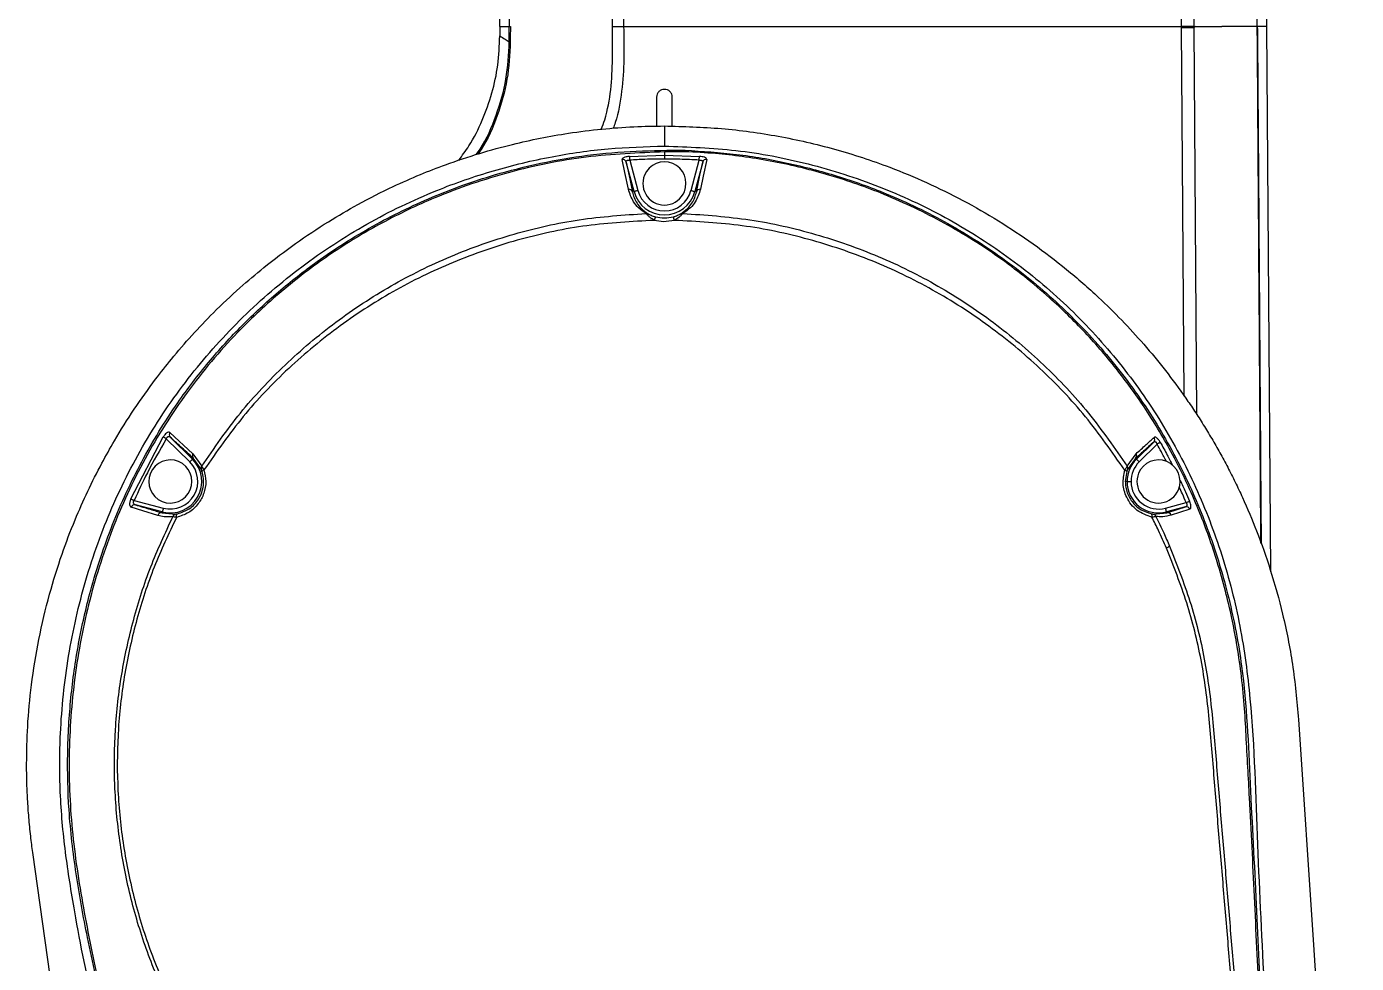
# Model space of a CAD drawing. Header units: millimetres. Extents: x 126 to 938, y 244 to 707.
# Drawn here: x 841.81 to 850.29, y 311.42 to 317.39 of the extents above; entities that cross this region are included whole.
import ezdxf

# ---------------------------------------------------------------- set-up
doc = ezdxf.new("R2010")
doc.units = ezdxf.units.MM

msp = doc.modelspace()

# ---------------------------------------------------------------- linework, layer by layer
at = {"color": 7, "linetype": 'Continuous', "lineweight": 25}
for p, q in [((844.8303, 317.3901), (844.8303, 322.2901)), ((844.8919, 317.3901), (844.8919, 322.2901)), ((849.1778, 317.3901), (849.1778, 322.2901)), ((849.2547, 322.2901), (849.2547, 317.3901)), ((849.6602, 317.3901), (849.6602, 318.6062)), ((849.7218, 317.3901), (849.7218, 318.4901)), ((844.8303, 317.3901), (844.8919, 317.3901)), ((844.8303, 317.3901), (844.8303, 317.3308)), ((844.8919, 317.3901), (844.8971, 317.3901)), ((844.8971, 317.3901), (844.8981, 317.3901)), ((844.8981, 317.3901), (844.8976, 317.319)), ((845.5832, 317.3901), (845.6204, 317.3901)), ((845.6204, 317.3901), (849.1778, 317.3901)), ((849.1778, 317.383), (849.1778, 317.3901)), ((849.2547, 317.3901), (849.1778, 317.3901)), ((849.2546, 317.3832), (849.2725, 314.9197)), ((849.2653, 317.3901), (849.3038, 317.3901)), ((849.3038, 317.3901), (849.3728, 317.3901)), ((849.3728, 317.3901), (849.4349, 317.3901)), ((849.7218, 317.3901), (849.6602, 317.3901)), ((849.7467, 313.9135), (849.7218, 317.3901)), ((845.8303, 316.9401), (845.8303, 316.7553)), ((845.9303, 316.7542), (845.9303, 316.9401)), ((845.8803, 316.7565), (845.8803, 316.6282)), ((845.6574, 316.5627), (845.8803, 316.5695)), ((845.8803, 316.5912), (845.8803, 316.5695)), ((845.8803, 316.5695), (846.1032, 316.5626)), ((845.8803, 316.5695), (845.8803, 316.5457)), ((845.6867, 316.3382), (845.6363, 316.5265)), ((845.6588, 316.539), (845.7109, 316.3447)), ((846.0498, 316.3447), (846.1018, 316.5389)), ((846.1243, 316.5263), (846.0739, 316.3382)), ((845.6766, 316.3355), (845.6867, 316.3382)), ((846.0841, 316.3355), (846.0739, 316.3382)), ((842.7275, 314.8029), (842.8745, 314.6669)), ((842.4786, 314.3788), (842.6852, 314.7742)), ((842.8538, 314.6147), (842.7048, 314.7624)), ((842.7295, 314.7731), (842.8714, 314.6325)), ((848.8892, 314.6325), (848.9994, 314.7417)), ((849.0212, 314.7281), (848.9068, 314.6147)), ((842.8769, 314.638), (842.8714, 314.6325)), ((842.8745, 314.6669), (842.9302, 314.5874)), ((842.9272, 314.5677), (842.8769, 314.638)), ((848.8304, 314.587), (848.8871, 314.6667)), ((848.8842, 314.6375), (848.8331, 314.5668)), ((848.8842, 314.6375), (848.8892, 314.6325)), ((848.8281, 314.553), (848.8183, 314.4901)), ((848.8299, 314.4901), (848.8183, 314.4901)), ((848.8299, 314.4901), (848.8549, 314.4901)), ((842.4993, 314.3695), (842.6857, 314.3205)), ((842.6793, 314.2963), (842.5077, 314.3415)), ((842.6776, 314.29), (842.6793, 314.2963)), ((842.6776, 314.29), (842.7637, 314.2824)), ((848.9955, 314.2827), (849.0828, 314.2908)), ((849.075, 314.3205), (849.207, 314.3552)), ((849.2019, 314.328), (849.0813, 314.2963)), ((849.0828, 314.2908), (849.0813, 314.2963)), ((849.9227, 312.9728), (850.0179, 311.5358)), ((842.5328, 307.2909), (841.8535, 312.1242))]:
    msp.add_line(p, q, dxfattribs=at)
at = {"color": 7, "linetype": 'Continuous', "lineweight": 25, "flags": 128}
for points in [[(845.6205, 322.2901), (845.6204, 319.5461), (845.6204, 317.3901)], [(844.8914, 317.3203), (844.8915, 317.3594), (844.8915, 317.3901)], [(845.5491, 317.3901), (845.5648, 317.3901), (845.5832, 317.3901)], [(849.2546, 317.3832), (849.2391, 317.3831), (849.2202, 317.3831), (849.1993, 317.383), (849.1778, 317.383)], [(849.1942, 315.0341), (849.1858, 316.2326), (849.1778, 317.383)], [(849.6601, 317.3901), (849.62, 317.3901), (849.5671, 317.3901), (849.4349, 317.3901)], [(845.6508, 316.3528), (845.6282, 316.4598), (845.6104, 316.5438)], [(845.6363, 316.5265), (845.6588, 316.4196), (845.6766, 316.3355)], [(846.0841, 316.3355), (846.1066, 316.4424), (846.1243, 316.5263)], [(846.1502, 316.5436), (846.1276, 316.4368), (846.1098, 316.3528)], [(845.7109, 316.3447), (845.7062, 316.3435), (845.7017, 316.3423), (845.6976, 316.3411), (845.6939, 316.3402), (845.6909, 316.3394), (845.6887, 316.3388), (845.6873, 316.3384), (845.6867, 316.3382)], [(846.0498, 316.3447), (846.0544, 316.3435), (846.0589, 316.3423), (846.063, 316.3411), (846.0667, 316.3402), (846.0697, 316.3394), (846.072, 316.3388), (846.0734, 316.3384), (846.0739, 316.3382)], [(842.7048, 314.7624), (842.7017, 314.7642), (842.6987, 314.7661), (842.6958, 314.7678), (842.6931, 314.7694), (842.6906, 314.7709), (842.6884, 314.7722), (842.6866, 314.7733), (842.6852, 314.7742)], [(849.0415, 314.7397), (849.0401, 314.7389), (849.0383, 314.7378), (849.0361, 314.7366), (849.0336, 314.7351), (849.0307, 314.7335), (849.0277, 314.7318), (849.0245, 314.7299), (849.0212, 314.7281)], [(842.4786, 314.3788), (842.4802, 314.3781), (842.4822, 314.3772), (842.4844, 314.3762), (842.487, 314.375), (842.4899, 314.3737), (842.4929, 314.3724), (842.4961, 314.371), (842.4993, 314.3695)], [(849.207, 314.3552), (849.2104, 314.3567), (849.2138, 314.3581), (849.217, 314.3595), (849.22, 314.3608), (849.2227, 314.362), (849.225, 314.363), (849.2269, 314.3638), (849.2284, 314.3644)], [(842.6504, 314.2743), (842.5551, 314.3035), (842.4805, 314.3263)], [(842.77, 314.2616), (842.7696, 314.2659), (842.7695, 314.2699), (842.7698, 314.2737), (842.7705, 314.2771), (842.7715, 314.2799), (842.7728, 314.2821), (842.7744, 314.2837), (842.7762, 314.2846)], [(848.982, 314.2851), (848.9837, 314.2842), (848.9853, 314.2827), (848.9866, 314.2804), (848.9875, 314.2776), (848.9882, 314.2742), (848.9884, 314.2705), (848.9883, 314.2665), (848.9879, 314.2622)], [(849.0828, 314.2908), (849.1495, 314.3116), (849.2019, 314.328)], [(849.2298, 314.3128), (849.1631, 314.292), (849.1107, 314.2756)], [(850.0179, 311.5358), (850.0353, 311.2727), (850.0544, 310.9837), (850.0752, 310.669), (850.0978, 310.3284), (850.122, 309.962), (850.148, 309.5698), (850.1785, 309.1095), (850.1945, 308.8672), (850.2075, 308.6718), (850.2173, 308.5234), (850.2252, 308.4041), (850.2388, 308.2), (850.2919, 307.3991)]]:
    msp.add_lwpolyline(points, dxfattribs=at)
at = {"color": 7, "linetype": 'Continuous', "lineweight": 25}
for centre, radius, start, end in [((844.8974, 317.3104), 0.0179, 250.22063, 270.37171), ((844.8976, 317.3336), 0.0147, 244.88388, 270.12568), ((845.613, 316.5196), 0.0243, 16.47435, 96.07509), ((853.7228, 317.0324), 8.0791, 183.33251, 183.50131), ((845.8803, 316.3901), 0.1375, 337.47808, 157.47621), ((829.5428, 317.5644), 16.5907, 356.45595, 356.53815), ((846.1476, 316.5195), 0.0243, 83.84357, 163.52934), ((845.8803, 316.3901), 0.1375, 157.47618, 337.47811), ((845.6533, 316.3286), 0.0243, 16.49502, 95.77778), ((845.8803, 316.3901), 0.2004, 194.99896, 345.00104), ((845.8803, 316.3901), 0.1754, 195.00043, 344.99957), ((846.1074, 316.3286), 0.0243, 84.19851, 163.50301), ((845.7668, 316.1796), 0.0195, 62.68547, 101.23131), ((846.1317, 316.075), 0.3255, 161.59364, 165.8034), ((845.6288, 316.075), 0.3256, 14.19734, 18.40563), ((845.9938, 316.1796), 0.0196, 78.80621, 117.29013), ((842.7468, 314.7892), 0.0237, 144.71227, 222.80655), ((848.982, 314.7581), 0.0239, 316.62665, 33.28743), ((842.7303, 314.4901), 0.1375, 337.48038, 157.47581), ((842.7303, 314.4901), 0.2004, 255.25584, 45.25407), ((797.9618, 359.1231), 63.2162, 315.245895, 315.26855), ((842.8941, 314.6539), 0.0235, 146.64148, 222.70855), ((849.0303, 314.4901), 0.2004, 134.73671, 180.00436), ((848.8669, 314.6539), 0.0239, 316.59561, 32.40181), ((905.0013, 370.2253), 78.9882, 224.733712, 224.751843), ((849.0303, 314.4901), 0.1375, 337.47808, 157.47621), ((842.7303, 314.4901), 0.1375, 157.48038, 337.47581), ((842.7303, 314.4901), 0.1754, 255.25575, 45.25136), ((842.947, 314.5747), 0.0211, 142.93572, 199.45999), ((842.9488, 314.5449), 0.0194, 101.96932, 150.00698), ((848.8114, 314.543), 0.0194, 30.79786, 78.59894), ((848.8124, 314.5743), 0.0221, 340.14844, 35.12953), ((849.0303, 314.4901), 0.1754, 134.74517, 179.9974), ((849.0303, 314.4901), 0.1375, 157.47618, 337.47811), ((849.0303, 314.4901), 0.2004, 179.99873, 284.74511), ((849.0303, 314.4901), 0.1754, 180.00163, 284.74371), ((842.5028, 314.3182), 0.0237, 78.26303, 160.21806), ((842.6728, 314.2667), 0.0237, 78.3761, 161.26726), ((864.4088, 308.5977), 22.4643, 165.24134, 165.30509), ((842.768, 314.2608), 0.022, 101.4842, 166.00989), ((848.9911, 314.2603), 0.0228, 17.30978, 78.86578), ((827.3518, 308.5977), 22.4643, 14.69491, 14.75866), ((849.088, 314.2673), 0.0241, 20.15978, 102.62165), ((849.2072, 314.3045), 0.0241, 20.20592, 102.62331), ((849.0403, 314.1486), 0.0923, 295.93042, 310.80318)]:
    msp.add_arc(centre, radius, start, end, dxfattribs=at)
for points, knots in [([(845.5491, 317.3901), (845.5491, 317.3923), (845.5491, 317.4099), (845.5491, 317.4692), (845.5491, 317.6824), (845.5492, 318.4814), (845.5489, 320.0554), (845.5495, 321.4734), (845.5499, 322.2901)], [0, 0, 0, 0, 0.001312, 0.010789, 0.036352, 0.131803, 0.5, 1, 1, 1, 1]), ([(844.5688, 316.5375), (844.5913, 316.5679), (844.65, 316.6474), (844.722, 316.7919), (844.7838, 316.9645), (844.8229, 317.1457), (844.8278, 317.2684), (844.8303, 317.3308)], [0, 0, 0, 0, 0.133019, 0.348885, 0.566852, 0.779727, 1, 1, 1, 1]), ([(844.8303, 317.3308), (844.8417, 317.3239), (844.8621, 317.3114), (844.8824, 317.299), (844.8913, 317.2935)], [0, 0, 0, 0, 0.559718, 1, 1, 1, 1]), ([(845.478, 316.7364), (845.4854, 316.7564), (845.5154, 316.8374), (845.5427, 316.9882), (845.5511, 317.1872), (845.5498, 317.3215), (845.5491, 317.3901)], [0, 0, 0, 0, 0.096793, 0.391343, 0.688786, 1, 1, 1, 1]), ([(845.6203, 317.3901), (845.6217, 317.3213), (845.6245, 317.1837), (845.6114, 316.9785), (845.5858, 316.8299), (845.558, 316.754), (845.5537, 316.7421)], [0, 0, 0, 0, 0.315203, 0.630021, 0.941941, 1, 1, 1, 1]), ([(849.2653, 317.3901), (849.2632, 317.389), (849.2595, 317.3871), (849.2561, 317.3844), (849.2546, 317.3832)], [0, 0, 0, 0, 0.5416603, 1, 1, 1, 1]), ([(849.2547, 317.3901), (849.2547, 317.3888), (849.2547, 317.3865), (849.2546, 317.3842), (849.2546, 317.3832)], [0, 0, 0, 0, 0.560004, 1, 1, 1, 1]), ([(849.6832, 314.0966), (849.6831, 314.1053), (849.6825, 314.1956), (849.6812, 314.3778), (849.6798, 314.5771), (849.6788, 314.7214), (849.6782, 314.801), (849.6776, 314.8827), (849.677, 314.9666), (849.6764, 315.0526), (849.6751, 315.24), (849.6731, 315.5192), (849.6706, 315.8801), (849.6683, 316.2138), (849.6662, 316.5027), (849.6647, 316.7253), (849.6636, 316.8888), (849.6628, 317.0101), (849.662, 317.1151), (849.6613, 317.2023), (849.6607, 317.275), (849.6603, 317.3312), (849.6601, 317.3655), (849.66, 317.3829), (849.6601, 317.3882), (849.6601, 317.3901)], [0, 0, 0, 0, 0.007963, 0.082226, 0.165991, 0.1895, 0.213661, 0.238474, 0.263938, 0.290054, 0.316823, 0.434707, 0.544308, 0.645626, 0.738667, 0.80744, 0.848351, 0.887639, 0.917911, 0.94395, 0.96711, 0.984168, 0.995125, 0.998322, 1, 1, 1, 1]), ([(849.6602, 317.3901), (849.6605, 317.3638), (849.6613, 317.2973), (849.6622, 317.1768), (849.6635, 317.0152), (849.6647, 316.8533), (849.6661, 316.653), (849.6678, 316.4211), (849.6705, 316.0448), (849.6727, 315.7427), (849.6742, 315.5216), (849.6746, 315.4672), (849.675, 315.4127), (849.6754, 315.3582), (849.6758, 315.3038), (849.6762, 315.2493), (849.6766, 315.1948), (849.678, 314.993), (849.6804, 314.6643), (849.6829, 314.3152), (849.6842, 314.1315), (849.6845, 314.0929)], [0, 0, 0, 0, 0.023928, 0.060477, 0.109647, 0.170972, 0.207761, 0.291866, 0.382033, 0.550173, 0.56669, 0.583208, 0.599727, 0.616246, 0.632766, 0.649286, 0.665807, 0.682329, 0.83293, 0.96487, 1, 1, 1, 1]), ([(844.6796, 316.5745), (844.6881, 316.5861), (844.7437, 316.6619), (844.8112, 316.8242), (844.8792, 317.0541), (844.8873, 317.2137), (844.8913, 317.2935)], [0, 0, 0, 0, 0.05697, 0.370834, 0.685782, 1, 1, 1, 1]), ([(844.8975, 317.2924), (844.8937, 317.2125), (844.8859, 317.0523), (844.818, 316.8216), (844.7518, 316.6611), (844.6979, 316.5875), (844.6912, 316.5783)], [0, 0, 0, 0, 0.317658, 0.636492, 0.95484, 1, 1, 1, 1]), ([(844.8913, 317.2935), (844.8913, 317.2985), (844.8913, 317.3075), (844.8914, 317.3164), (844.8914, 317.3203)], [0, 0, 0, 0, 0.560096, 1, 1, 1, 1]), ([(844.8976, 317.319), (844.8976, 317.314), (844.8975, 317.3052), (844.8975, 317.2963), (844.8975, 317.2924)], [0, 0, 0, 0, 0.559854, 1, 1, 1, 1]), ([(845.9303, 316.9401), (845.9296, 316.9467), (845.9281, 316.9597), (845.9165, 316.9764), (845.9, 316.9875), (845.8803, 316.9914), (845.8607, 316.9875), (845.8441, 316.9764), (845.8326, 316.9597), (845.8311, 316.9467), (845.8303, 316.9401)], [0, 0, 0, 0, 0.124997, 0.249988, 0.375006, 0.5, 0.624994, 0.750012, 0.875003, 1, 1, 1, 1]), ([(841.814, 312.6901), (841.8153, 312.7695), (841.8182, 312.9375), (841.8434, 313.2026), (841.8887, 313.4849), (841.9547, 313.7633), (842.034, 314.0174), (842.117, 314.2357), (842.2026, 314.4288), (842.287, 314.5964), (842.3849, 314.7712), (842.4977, 314.9511), (842.6208, 315.124), (842.744, 315.2804), (842.8663, 315.4221), (843.0112, 315.5743), (843.1642, 315.7189), (843.3384, 315.8667), (843.526, 316.0088), (843.7269, 316.1421), (843.9352, 316.2637), (844.1314, 316.3634), (844.3188, 316.4462), (844.5023, 316.5176), (844.6982, 316.5829), (844.8999, 316.6381), (845.089, 316.68), (845.2784, 316.7133), (845.4777, 316.7381), (845.6819, 316.7537), (845.8153, 316.7556), (845.8803, 316.7565)], [0, 0, 0, 0, 0.037265, 0.078917, 0.124953, 0.171505, 0.213163, 0.249926, 0.281142, 0.312359, 0.338009, 0.375244, 0.412024, 0.437632, 0.468777, 0.499922, 0.536292, 0.567622, 0.607191, 0.64676, 0.680803, 0.720458, 0.750069, 0.776985, 0.812917, 0.847007, 0.875173, 0.903867, 0.937334, 0.969478, 1, 1, 1, 1]), ([(845.8803, 316.7565), (846.0016, 316.7533), (846.2449, 316.747), (846.608, 316.6958), (846.9671, 316.6139), (847.2819, 316.5106), (847.5536, 316.3977), (847.7852, 316.2838), (848.0122, 316.1535), (848.2331, 316.0068), (848.4467, 315.8437), (848.6863, 315.6342), (848.9463, 315.3647), (849.1415, 315.1144), (849.2611, 314.9382), (849.3163, 314.8523), (849.3699, 314.7641), (849.4217, 314.6736), (849.4718, 314.5808), (849.5199, 314.4857), (849.5834, 314.3513), (849.6616, 314.1663), (849.7491, 313.9184), (849.8271, 313.6352), (849.8913, 313.3166), (849.9119, 313.0908), (849.9227, 312.9728)], [0, 0, 0, 0, 0.059698, 0.119736, 0.180108, 0.240813, 0.282556, 0.32488, 0.367786, 0.411275, 0.455342, 0.499992, 0.567842, 0.63935, 0.655912, 0.67266, 0.68959, 0.706706, 0.724006, 0.741488, 0.759156, 0.797188, 0.840293, 0.888467, 0.941704, 1, 1, 1, 1]), ([(842.9162, 307.0251), (842.9113, 307.1487), (842.9016, 307.3961), (842.8427, 307.7574), (842.777, 308.1241), (842.7142, 308.494), (842.6263, 309.0168), (842.5557, 309.453), (842.5001, 309.8063), (842.4786, 309.944), (842.4566, 310.086), (842.4368, 310.216), (842.4195, 310.328), (842.4014, 310.4323), (842.3799, 310.5449), (842.3558, 310.6599), (842.3298, 310.7738), (842.3012, 310.8875), (842.2743, 311.0012), (842.2326, 311.1821), (842.1792, 311.4305), (842.1161, 311.7677), (842.0577, 312.1266), (842.0231, 312.5062), (842.0247, 312.9246), (842.0722, 313.3785), (842.1817, 313.8616), (842.3494, 314.3278), (842.5748, 314.7685), (842.8552, 315.1771), (843.1864, 315.5454), (843.5627, 315.868), (843.9781, 316.14), (844.3917, 316.339), (844.7894, 316.4775), (845.1553, 316.5647), (845.5202, 316.6184), (845.7605, 316.6249), (845.8803, 316.6282)], [0, 0, 0, 0, 0.031211, 0.062511, 0.092378, 0.125381, 0.157311, 0.226341, 0.237037, 0.247692, 0.261557, 0.273352, 0.280911, 0.2902, 0.30009, 0.309882, 0.319898, 0.329603, 0.3395, 0.34943, 0.376516, 0.403688, 0.436118, 0.468373, 0.499903, 0.541687, 0.583435, 0.624773, 0.666569, 0.708173, 0.74966, 0.791362, 0.833083, 0.874778, 0.907003, 0.939315, 0.969728, 1, 1, 1, 1]), ([(843.0289, 307.061), (843.0243, 307.1416), (843.0104, 307.3836), (842.9401, 307.7823), (842.8143, 308.4157), (842.6769, 309.2112), (842.5542, 310.0082), (842.4381, 310.6436), (842.3083, 311.1102), (842.2032, 311.5582), (842.1262, 311.9874), (842.08, 312.379), (842.0712, 312.755), (842.0918, 313.1094), (842.141, 313.4579), (842.2249, 313.8284), (842.355, 314.2187), (842.5407, 314.6199), (842.7503, 314.9636), (842.9699, 315.2513), (843.1847, 315.4874), (843.4167, 315.7022), (843.6915, 315.9175), (844.0175, 316.1243), (844.3966, 316.3093), (844.7572, 316.4386), (845.09, 316.5225), (845.3923, 316.5747), (845.7008, 316.6003), (845.9086, 316.6016), (846.0125, 316.6022)], [0, 0, 0, 0, 0.020301, 0.060961, 0.101666, 0.182834, 0.264002, 0.304616, 0.345211, 0.385788, 0.420347, 0.45488, 0.484869, 0.51486, 0.5441, 0.573338, 0.610308, 0.647393, 0.68435, 0.711343, 0.738335, 0.764568, 0.7908, 0.826076, 0.861464, 0.896743, 0.922239, 0.947735, 0.973856, 1, 1, 1, 1]), ([(845.8803, 316.5913), (845.7134, 316.5847), (845.3801, 316.5717), (844.8877, 316.4695), (844.4524, 316.3223), (844.0753, 316.1427), (843.7541, 315.948), (843.4534, 315.7219), (843.1462, 315.4389), (842.8469, 315.0894), (842.5752, 314.6679), (842.3607, 314.214), (842.2066, 313.736), (842.1122, 313.2429), (842.0759, 312.7414), (842.0984, 312.2388), (842.1787, 311.7414), (842.2789, 311.2472), (842.4149, 310.761), (842.5227, 310.267), (842.652, 309.3737), (842.8038, 308.5423), (842.945, 307.7672), (843.0077, 307.4392), (843.0432, 307.1058), (843.034, 306.8827), (843.0294, 306.7713)], [0, 0, 0, 0, 0.041493, 0.082832, 0.124511, 0.155509, 0.186529, 0.217764, 0.248929, 0.290219, 0.331852, 0.37326, 0.41473, 0.456411, 0.497813, 0.539489, 0.581225, 0.622974, 0.664831, 0.706735, 0.748604, 0.889255, 0.916889, 0.944541, 0.972297, 1, 1, 1, 1]), ([(845.8803, 316.6282), (846.0328, 316.6228), (846.3411, 316.6118), (846.8011, 316.5227), (847.2489, 316.3801), (847.6748, 316.1817), (848.0699, 315.9332), (848.4304, 315.6366), (848.7506, 315.2973), (849.0254, 314.9199), (849.2505, 314.5109), (849.4241, 314.0774), (849.5464, 313.6266), (849.6362, 313.0105), (849.6542, 312.2322), (849.7038, 311.3025), (849.7394, 310.3842), (849.7724, 309.4667), (849.8009, 308.5357), (849.817, 307.9024), (849.8251, 307.5794)], [0, 0, 0, 0, 0.040885, 0.082682, 0.12525, 0.166751, 0.208404, 0.250174, 0.291697, 0.333263, 0.375114, 0.416633, 0.458305, 0.500148, 0.583384, 0.666925, 0.750058, 0.829984, 0.913297, 1, 1, 1, 1]), ([(846.0124, 316.5927), (845.9918, 316.5925), (845.9477, 316.592), (845.9037, 316.5915), (845.8803, 316.5912)], [0, 0, 0, 0, 0.468592, 1, 1, 1, 1]), ([(846.0125, 316.6018), (846.0125, 316.6001), (846.0124, 316.598), (846.0124, 316.5954), (846.0124, 316.594), (846.0123, 316.5931), (846.0123, 316.5927)], [0, 0, 0, 0, 0.559972, 0.706662, 0.853311, 1, 1, 1, 1]), ([(846.0123, 316.5927), (846.0124, 316.5927), (846.0124, 316.5927), (846.0124, 316.5927), (846.0124, 316.5927)], [0, 0, 0, 0, 0.5703075, 1, 1, 1, 1]), ([(849.7672, 308.3253), (849.7615, 308.562), (849.7499, 309.0403), (849.7279, 309.7566), (849.702, 310.4785), (849.6778, 311.0637), (849.6573, 311.5206), (849.6422, 311.8401), (849.6269, 312.1594), (849.6129, 312.4337), (849.5995, 312.6718), (849.5886, 312.8697), (849.5783, 313.0704), (849.5582, 313.2664), (849.5311, 313.4503), (849.4976, 313.6246), (849.4571, 313.7974), (849.4079, 313.9711), (849.353, 314.1362), (849.2916, 314.2979), (849.2158, 314.4733), (849.1046, 314.6967), (848.9582, 314.943), (848.7716, 315.2028), (848.5672, 315.441), (848.314, 315.6883), (848.009, 315.9312), (847.6469, 316.156), (847.3334, 316.3028), (847.0874, 316.3943), (846.914, 316.4493), (846.7361, 316.4962), (846.5565, 316.5342), (846.3787, 316.5625), (846.198, 316.583), (846.0766, 316.5893), (846.0124, 316.5927)], [0, 0, 0, 0, 0.069316, 0.140087, 0.209826, 0.280829, 0.311579, 0.343758, 0.374494, 0.40517, 0.424191, 0.444297, 0.463218, 0.483037, 0.501941, 0.517652, 0.534978, 0.553894, 0.570487, 0.585908, 0.604526, 0.626424, 0.658949, 0.688297, 0.719957, 0.750723, 0.791812, 0.833879, 0.875224, 0.892939, 0.910693, 0.928455, 0.946787, 0.964422, 0.981179, 1, 1, 1, 1]), ([(846.0125, 316.6018), (846.122, 316.595), (846.3407, 316.5815), (846.6653, 316.5247), (846.9846, 316.4412), (847.3294, 316.3169), (847.6929, 316.1415), (848.0633, 315.9041), (848.4023, 315.624), (848.705, 315.3056), (848.9674, 314.9531), (849.1857, 314.5715), (849.3586, 314.1677), (849.4855, 313.7469), (849.5871, 313.2118), (849.6129, 312.557), (849.6541, 311.8073), (849.6873, 311.057), (849.7175, 310.3131), (849.7433, 309.5633), (849.7653, 308.8127), (849.7765, 308.3122), (849.7821, 308.0617)], [0, 0, 0, 0, 0.031265, 0.062444, 0.09377, 0.125244, 0.166817, 0.208551, 0.250401, 0.291874, 0.333513, 0.375399, 0.416917, 0.458494, 0.500478, 0.571825, 0.644945, 0.714657, 0.785918, 0.857248, 0.928557, 1, 1, 1, 1]), ([(845.6574, 316.5627), (845.6502, 316.5621), (845.6371, 316.5608), (845.6223, 316.556), (845.6118, 316.5508), (845.6108, 316.5457), (845.6104, 316.5438)], [0, 0, 0, 0, 0.400467, 0.724657, 0.89434, 1, 1, 1, 1]), ([(845.6363, 316.5265), (845.6361, 316.5285), (845.636, 316.5315), (845.6385, 316.5348), (845.6412, 316.5368), (845.6448, 316.5383), (845.649, 316.5392), (845.6538, 316.5395), (845.6571, 316.5391), (845.6588, 316.539)], [0, 0, 0, 0, 0.188003, 0.289201, 0.398433, 0.52664, 0.670786, 0.827807, 1, 1, 1, 1]), ([(845.8803, 316.5457), (845.8389, 316.5453), (845.765, 316.5447), (845.6913, 316.5407), (845.6588, 316.539)], [0, 0, 0, 0, 0.559985, 1, 1, 1, 1]), ([(846.1018, 316.5389), (846.0605, 316.541), (845.9867, 316.5449), (845.9128, 316.5454), (845.8803, 316.5457)], [0, 0, 0, 0, 0.559989, 1, 1, 1, 1]), ([(846.1018, 316.5389), (846.1035, 316.539), (846.1068, 316.5393), (846.1116, 316.539), (846.1158, 316.5381), (846.1193, 316.5366), (846.1221, 316.5346), (846.1246, 316.5313), (846.1244, 316.5283), (846.1243, 316.5263)], [0, 0, 0, 0, 0.172543, 0.329178, 0.473396, 0.601343, 0.710735, 0.812054, 1, 1, 1, 1]), ([(846.1502, 316.5436), (846.1494, 316.5461), (846.147, 316.5531), (846.1341, 316.5572), (846.1197, 316.5612), (846.109, 316.5621), (846.1032, 316.5626)], [0, 0, 0, 0, 0.142122, 0.399225, 0.680817, 1, 1, 1, 1]), ([(845.763, 316.1988), (845.7464, 316.2101), (845.7162, 316.2307), (845.674, 316.2819), (845.6598, 316.3252), (845.6508, 316.3528)], [0, 0, 0, 0, 0.307096, 0.559308, 1, 1, 1, 1]), ([(845.6766, 316.3355), (845.6797, 316.3234), (845.6862, 316.2984), (845.7053, 316.2625), (845.7338, 316.2258), (845.7609, 316.2072), (845.7758, 316.197)], [0, 0, 0, 0, 0.213684, 0.440359, 0.692029, 1, 1, 1, 1]), ([(845.9848, 316.197), (845.9998, 316.2073), (846.027, 316.226), (846.0555, 316.2627), (846.0745, 316.2985), (846.0809, 316.3234), (846.0841, 316.3355)], [0, 0, 0, 0, 0.309642, 0.561113, 0.786669, 1, 1, 1, 1]), ([(846.1098, 316.3528), (846.1008, 316.3253), (846.0867, 316.2821), (846.0446, 316.2308), (846.0143, 316.2102), (845.9976, 316.1988)], [0, 0, 0, 0, 0.438934, 0.690933, 1, 1, 1, 1]), ([(842.9302, 314.5874), (843.0097, 314.7024), (843.1686, 314.9323), (843.4572, 315.2396), (843.7797, 315.5115), (844.1342, 315.7445), (844.516, 315.9338), (844.919, 316.0748), (845.3369, 316.1697), (845.6207, 316.1891), (845.763, 316.1988)], [0, 0, 0, 0, 0.1236484, 0.2471787, 0.3719839, 0.4964806, 0.6219374, 0.7484016, 0.8738272, 1, 1, 1, 1]), ([(845.8161, 316.1549), (845.6724, 316.1472), (845.386, 316.132), (844.9637, 316.0424), (844.5558, 315.9056), (844.1682, 315.72), (843.808, 315.4889), (843.4803, 315.2179), (843.1868, 314.9104), (843.0255, 314.6794), (842.9448, 314.5638)], [0, 0, 0, 0, 0.1263008, 0.2515791, 0.3778415, 0.5034767, 0.6280117, 0.7528149, 0.8763091, 1, 1, 1, 1]), ([(845.8161, 316.1549), (845.8061, 316.1613), (845.7909, 316.1709), (845.7757, 316.1852), (845.7679, 316.1932), (845.7645, 316.1971), (845.763, 316.1988)], [0, 0, 0, 0, 0.5135493, 0.7779228, 0.9013585, 1, 1, 1, 1]), ([(845.7758, 316.197), (845.7769, 316.1963), (845.7798, 316.1947), (845.7865, 316.1913), (845.8007, 316.1847), (845.8139, 316.1806), (845.8229, 316.1778)], [0, 0, 0, 0, 0.0772, 0.192454, 0.445778, 1, 1, 1, 1]), ([(845.9445, 316.1549), (845.9206, 316.1503), (845.8776, 316.1421), (845.835, 316.151), (845.8161, 316.1549)], [0, 0, 0, 0, 0.557924, 1, 1, 1, 1]), ([(845.8229, 316.1778), (845.842, 316.174), (845.8803, 316.1663), (845.9186, 316.174), (845.9378, 316.1778)], [0, 0, 0, 0, 0.500049, 1, 1, 1, 1]), ([(845.9378, 316.1778), (845.9467, 316.1806), (845.9598, 316.1846), (845.974, 316.1912), (845.9808, 316.1947), (845.9837, 316.1963), (845.9848, 316.197)], [0, 0, 0, 0, 0.551938, 0.804922, 0.919265, 1, 1, 1, 1]), ([(845.9976, 316.1988), (845.9961, 316.1971), (845.9927, 316.1932), (845.9849, 316.1852), (845.9697, 316.1709), (845.9545, 316.1613), (845.9445, 316.1549)], [0, 0, 0, 0, 0.098644, 0.222085, 0.486458, 1, 1, 1, 1]), ([(848.8152, 314.562), (848.7345, 314.6779), (848.5731, 314.9096), (848.2801, 315.2165), (847.9532, 315.4878), (847.5944, 315.7188), (847.208, 315.904), (846.8006, 316.0411), (846.3775, 316.1318), (846.089, 316.1472), (845.9445, 316.1549)], [0, 0, 0, 0, 0.1238224, 0.2477571, 0.371229, 0.4962493, 0.6215178, 0.7465518, 0.8730828, 1, 1, 1, 1]), ([(845.9976, 316.1988), (846.1409, 316.189), (846.4268, 316.1694), (846.8452, 316.0735), (847.2475, 315.9323), (847.6282, 315.7436), (847.9814, 315.5109), (848.3032, 315.239), (848.5916, 314.9326), (848.7508, 314.7022), (848.8304, 314.587)], [0, 0, 0, 0, 0.126978, 0.253517, 0.37861, 0.503868, 0.628768, 0.752215, 0.876189, 1, 1, 1, 1]), ([(842.7275, 314.8029), (842.7245, 314.8041), (842.7169, 314.807), (842.7052, 314.7987), (842.6943, 314.7882), (842.6884, 314.7791), (842.6852, 314.7742)], [0, 0, 0, 0, 0.1653257, 0.4171657, 0.6897975, 1, 1, 1, 1]), ([(842.7048, 314.7624), (842.6633, 314.6907), (842.5893, 314.5626), (842.5268, 314.4285), (842.4993, 314.3695)], [0, 0, 0, 0, 0.5599751, 1, 1, 1, 1]), ([(842.7048, 314.7624), (842.7055, 314.764), (842.7067, 314.7672), (842.7093, 314.7713), (842.7124, 314.7744), (842.7158, 314.7765), (842.7194, 314.7774), (842.7244, 314.777), (842.7274, 314.7747), (842.7295, 314.7731)], [0, 0, 0, 0, 0.161215, 0.305678, 0.437641, 0.557944, 0.665285, 0.774839, 1, 1, 1, 1]), ([(842.8769, 314.638), (842.8492, 314.6634), (842.8001, 314.7085), (842.7509, 314.7535), (842.7295, 314.7731)], [0, 0, 0, 0, 0.563579, 1, 1, 1, 1]), ([(848.9994, 314.7417), (848.978, 314.7223), (848.9396, 314.6876), (848.9012, 314.6528), (848.8842, 314.6375)], [0, 0, 0, 0, 0.558993, 1, 1, 1, 1]), ([(848.8871, 314.6667), (848.9086, 314.6863), (848.9469, 314.7211), (848.9852, 314.756), (849.002, 314.7713)], [0, 0, 0, 0, 0.561012, 1, 1, 1, 1]), ([(848.9994, 314.7417), (849.0012, 314.743), (849.0039, 314.7449), (849.0084, 314.7446), (849.0116, 314.7433), (849.0146, 314.7408), (849.0172, 314.7373), (849.0195, 314.733), (849.0206, 314.7298), (849.0212, 314.7281)], [0, 0, 0, 0, 0.204335, 0.305749, 0.41124, 0.534369, 0.674443, 0.827657, 1, 1, 1, 1]), ([(849.0415, 314.7397), (849.0377, 314.7458), (849.0307, 314.757), (849.0194, 314.768), (849.009, 314.7742), (849.0041, 314.7721), (849.002, 314.7713)], [0, 0, 0, 0, 0.3962562, 0.7164016, 0.8850034, 1, 1, 1, 1]), ([(849.0817, 314.6177), (849.0706, 314.6384), (849.0509, 314.6755), (849.0303, 314.712), (849.0212, 314.7281)], [0, 0, 0, 0, 0.559973, 1, 1, 1, 1]), ([(849.0415, 314.7397), (849.0566, 314.7127), (849.0836, 314.6646), (849.109, 314.6157), (849.1202, 314.5941)], [0, 0, 0, 0, 0.560019, 1, 1, 1, 1]), ([(842.9448, 314.5638), (842.9503, 314.5392), (842.9614, 314.4898), (842.9472, 314.4139), (842.9098, 314.3441), (842.8493, 314.2871), (842.7961, 314.27), (842.77, 314.2616)], [0, 0, 0, 0, 0.191397, 0.384867, 0.575606, 0.792112, 1, 1, 1, 1]), ([(842.7762, 314.2846), (842.8024, 314.2933), (842.8428, 314.3067), (842.8857, 314.3444), (842.9128, 314.3795), (842.9321, 314.4201), (842.9423, 314.4645), (842.9434, 314.5103), (842.9358, 314.5397), (842.9321, 314.5546)], [0, 0, 0, 0, 0.233191, 0.359791, 0.481724, 0.611987, 0.741098, 0.869562, 1, 1, 1, 1]), ([(842.9321, 314.5546), (842.9316, 314.5559), (842.9307, 314.5585), (842.9294, 314.5621), (842.9283, 314.5651), (842.9275, 314.5669), (842.9272, 314.5677)], [0, 0, 0, 0, 0.30684, 0.582935, 0.821368, 1, 1, 1, 1]), ([(842.9302, 314.5874), (842.9311, 314.5858), (842.9331, 314.5822), (842.938, 314.5744), (842.942, 314.5682), (842.9448, 314.5638)], [0, 0, 0, 0, 0.197276, 0.439017, 1, 1, 1, 1]), ([(848.9879, 314.2622), (848.9552, 314.2742), (848.8882, 314.2986), (848.8246, 314.3813), (848.7979, 314.4749), (848.8095, 314.533), (848.8152, 314.562)], [0, 0, 0, 0, 0.265724, 0.545161, 0.772917, 1, 1, 1, 1]), ([(848.8152, 314.562), (848.8168, 314.5645), (848.8198, 314.5692), (848.824, 314.5759), (848.8276, 314.5817), (848.8296, 314.5854), (848.8304, 314.587)], [0, 0, 0, 0, 0.29431, 0.571421, 0.813088, 1, 1, 1, 1]), ([(848.8331, 314.5668), (848.8328, 314.5659), (848.8319, 314.5638), (848.8301, 314.5592), (848.8289, 314.5555), (848.8281, 314.553)], [0, 0, 0, 0, 0.1941235, 0.4669708, 1, 1, 1, 1]), ([(848.8183, 314.4901), (848.819, 314.4777), (848.8202, 314.4528), (848.8335, 314.4052), (848.8641, 314.3529), (848.9176, 314.306), (848.9608, 314.292), (848.982, 314.2851)], [0, 0, 0, 0, 0.132007, 0.264014, 0.520793, 0.765885, 1, 1, 1, 1]), ([(849.207, 314.3552), (849.1989, 314.3736), (849.1846, 314.4066), (849.1695, 314.4392), (849.1629, 314.4536)], [0, 0, 0, 0, 0.560034, 1, 1, 1, 1]), ([(849.1676, 314.4985), (849.1793, 314.4736), (849.2002, 314.4292), (849.2198, 314.3842), (849.2284, 314.3644)], [0, 0, 0, 0, 0.559942, 1, 1, 1, 1]), ([(842.4786, 314.3788), (842.4773, 314.3757), (842.4748, 314.3696), (842.4722, 314.3604), (842.4707, 314.3517), (842.4705, 314.3423), (842.4719, 314.3319), (842.478, 314.3279), (842.4805, 314.3263)], [0, 0, 0, 0, 0.175848, 0.344443, 0.4999, 0.635848, 0.846436, 1, 1, 1, 1]), ([(842.5077, 314.3415), (842.5051, 314.3425), (842.5, 314.3445), (842.4961, 314.3506), (842.495, 314.356), (842.4954, 314.3605), (842.4968, 314.3652), (842.4984, 314.368), (842.4993, 314.3695)], [0, 0, 0, 0, 0.235839, 0.463862, 0.586867, 0.713877, 0.85149, 1, 1, 1, 1]), ([(849.2298, 314.3128), (849.2321, 314.3148), (849.2379, 314.3201), (849.237, 314.334), (849.2345, 314.3489), (849.2305, 314.3591), (849.2284, 314.3644)], [0, 0, 0, 0, 0.157475, 0.41301, 0.687803, 1, 1, 1, 1]), ([(842.5077, 314.3415), (842.5393, 314.3319), (842.596, 314.3147), (842.6526, 314.2975), (842.6776, 314.29)], [0, 0, 0, 0, 0.558893, 1, 1, 1, 1]), ([(842.7637, 314.2824), (842.7654, 314.2826), (842.7696, 314.2832), (842.7738, 314.2841), (842.7762, 314.2846)], [0, 0, 0, 0, 0.41994, 1, 1, 1, 1]), ([(848.982, 314.2851), (848.9846, 314.2845), (848.9891, 314.2836), (848.9936, 314.2829), (848.9955, 314.2827)], [0, 0, 0, 0, 0.5960033, 1, 1, 1, 1]), ([(849.207, 314.3552), (849.2078, 314.3537), (849.2094, 314.3509), (849.2108, 314.3464), (849.2114, 314.342), (849.2111, 314.338), (849.2099, 314.3344), (849.2073, 314.3304), (849.204, 314.329), (849.2019, 314.328)], [0, 0, 0, 0, 0.157682, 0.304318, 0.439164, 0.565646, 0.676706, 0.788155, 1, 1, 1, 1]), ([(843.342, 306.1102), (843.3992, 306.1727), (843.5145, 306.2986), (843.6347, 306.5294), (843.7076, 306.7813), (843.728, 307.0478), (843.6818, 307.3125), (843.6395, 307.5786), (843.5958, 307.8462), (843.5475, 308.1436), (843.4943, 308.4708), (843.4363, 308.828), (843.378, 309.1852), (843.3205, 309.5429), (843.2598, 309.899), (843.2181, 310.209), (843.1313, 310.4552), (843.0344, 310.6421), (842.9122, 310.8128), (842.8061, 310.9956), (842.6884, 311.2265), (842.5714, 311.5098), (842.4696, 311.849), (842.4024, 312.1982), (842.3705, 312.5531), (842.3744, 312.9094), (842.4146, 313.2633), (842.4911, 313.6103), (842.5982, 313.9478), (842.6973, 314.1602), (842.7467, 314.2661)], [0, 0, 0, 0, 0.029702, 0.059855, 0.090518, 0.121535, 0.152871, 0.184649, 0.216438, 0.248236, 0.290646, 0.333075, 0.375523, 0.417994, 0.46049, 0.502705, 0.527609, 0.551915, 0.576499, 0.601353, 0.626212, 0.667632, 0.708964, 0.750622, 0.792523, 0.834094, 0.875749, 0.917614, 0.958919, 1, 1, 1, 1]), ([(842.77, 314.2616), (842.7202, 314.1569), (842.6204, 313.9468), (842.5121, 313.6124), (842.4344, 313.2683), (842.3933, 312.9168), (842.3886, 312.5629), (842.4199, 312.2103), (842.4867, 311.8635), (842.5877, 311.5263), (842.7112, 311.2291), (842.8444, 310.9681), (842.9883, 310.7472), (843.1301, 310.5213), (843.2416, 310.2148), (843.2906, 309.836), (843.3651, 309.4071), (843.4345, 308.9773), (843.505, 308.5481), (843.5639, 308.1876), (843.6114, 307.8956), (843.648, 307.6724), (843.6835, 307.4489), (843.7228, 307.2265), (843.7485, 307.0014), (843.7248, 306.7616), (843.6543, 306.5189), (843.5312, 306.2834), (843.4136, 306.1547), (843.3552, 306.0909)], [0, 0, 0, 0, 0.040665, 0.081569, 0.123049, 0.164337, 0.205536, 0.24706, 0.288351, 0.329312, 0.370372, 0.401174, 0.431993, 0.462915, 0.494505, 0.545531, 0.596493, 0.647418, 0.698308, 0.749168, 0.775646, 0.802117, 0.82858, 0.855036, 0.881449, 0.907783, 0.939014, 0.969735, 1, 1, 1, 1]), ([(842.7467, 314.2661), (842.728, 314.2649), (842.6954, 314.2628), (842.6639, 314.2709), (842.6504, 314.2743)], [0, 0, 0, 0, 0.5723234, 1, 1, 1, 1]), ([(842.77, 314.2616), (842.7655, 314.2622), (842.7577, 314.2633), (842.75, 314.2653), (842.7467, 314.2661)], [0, 0, 0, 0, 0.568034, 1, 1, 1, 1]), ([(849.0128, 314.2671), (849.0114, 314.2666), (849.008, 314.2655), (848.9997, 314.2638), (848.9928, 314.2629), (848.9879, 314.2622)], [0, 0, 0, 0, 0.180318, 0.416176, 1, 1, 1, 1]), ([(849.0807, 314.0657), (849.0641, 314.1028), (849.0347, 314.1691), (849.0022, 314.2338), (848.9879, 314.2622)], [0, 0, 0, 0, 0.561315, 1, 1, 1, 1]), ([(849.1107, 314.2756), (849.0931, 314.2712), (849.0609, 314.2632), (849.0279, 314.2659), (849.0128, 314.2671)], [0, 0, 0, 0, 0.5446078, 1, 1, 1, 1]), ([(849.0128, 314.2671), (849.0299, 314.2323), (849.0605, 314.1702), (849.0883, 314.1068), (849.1006, 314.0788)], [0, 0, 0, 0, 0.558728, 1, 1, 1, 1]), ([(849.5133, 311.0833), (849.5026, 311.2092), (849.4813, 311.4611), (849.4493, 311.8391), (849.4177, 312.2177), (849.3848, 312.5964), (849.357, 312.9758), (849.309, 313.352), (849.2182, 313.7182), (849.1264, 313.9502), (849.0807, 314.0657)], [0, 0, 0, 0, 0.125204, 0.25055, 0.376019, 0.501614, 0.627326, 0.752954, 0.877033, 1, 1, 1, 1]), ([(849.1006, 314.0788), (849.1465, 313.9621), (849.2386, 313.7277), (849.3296, 313.358), (849.3778, 312.9796), (849.4058, 312.5995), (849.4386, 312.2211), (849.4701, 311.843), (849.502, 311.4654), (849.5232, 311.2138), (849.5339, 311.088)], [0, 0, 0, 0, 0.123794, 0.24869, 0.375089, 0.500341, 0.625449, 0.750423, 0.87528, 1, 1, 1, 1]), ([(841.8535, 312.1242), (841.8489, 312.1589), (841.8391, 312.2333), (841.8279, 312.3466), (841.8198, 312.4629), (841.8149, 312.5769), (841.8143, 312.6524), (841.814, 312.6901)], [0, 0, 0, 0, 0.1848428, 0.3967334, 0.60138, 0.8006884, 1, 1, 1, 1])]:
    msp.add_open_spline(points, degree=3, knots=knots, dxfattribs=at)

doc.saveas('drawing.dxf')
